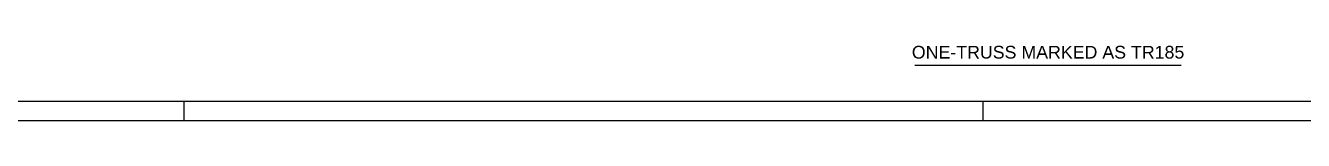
# Model space of a CAD drawing. Header units: millimetres. Extents: x -156 to 1033, y -616 to 225.
# Drawn here: x 360.9 to 696.7, y -616.5 to -596.8 of the extents above; entities that cross this region are included whole.
import ezdxf

# ---------------------------------------------------------------- set-up
doc = ezdxf.new("R2010")
doc.units = ezdxf.units.MM
doc.styles.add('Arial', font='ARIAL.TTF', dxfattribs={"height": 0.2})

# ---------------------------------------------------------------- blocks, each defined once
blk = doc.blocks.new('Unknown-404205526-31938')
at = {"color": 7, "linetype": 'Continuous'}
blk.add_line((594.58, -601.95), (664.58, -601.95), dxfattribs=at)
at = {"color": 7, "style": 'Arial'}
blk.add_text('ONE-TRUSS MARKED AS TR185', height=3.3428, dxfattribs=at).set_placement((593.82, -600.2))
blk = doc.blocks.new('Unknown-404205526-1162')
at = {"color": 5, "linetype": 'Continuous'}
for p, q in [((-151.42, -611.45), (1027.58, -611.45)), ((402.58, -616.45), (402.58, -611.45)), ((612.58, -616.45), (612.58, -611.45)), ((-156.42, -616.45), (1032.58, -616.45))]:
    blk.add_line(p, q, dxfattribs=at)

msp = doc.modelspace()

# ---------------------------------------------------------------- block references
for name in ['Unknown-404205526-1162', 'Unknown-404205526-31938']:
    msp.add_blockref(name, (0, 0))

doc.saveas('drawing.dxf')
